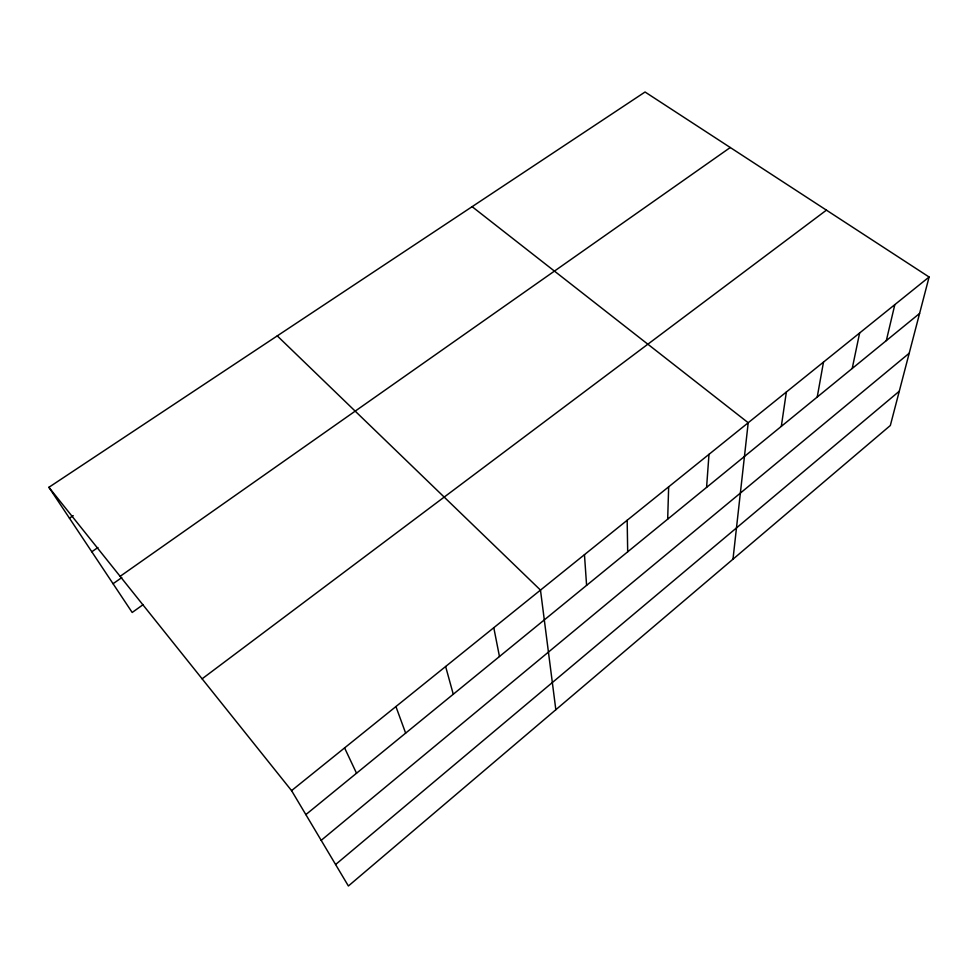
<?xml version="1.0" encoding="UTF-8"?>
<svg xmlns="http://www.w3.org/2000/svg" width="978" height="978" viewBox="0 0 978 978"><rect width="100%" height="100%" fill="white"/><g stroke="black" fill="none" stroke-linecap="round" stroke-linejoin="round"><path stroke-width="1.47" d="M667.681 519.159L668.659 486.824M706.581 487.399L708.989 454.342M732.987 559.196L748.207 422.74L472.117 206.676M781.312 426.371L786.361 392.007M817.229 397.044L823.488 362.104M852.217 368.474L859.625 332.985M886.325 340.625L894.821 304.635M929.1 277.018L890.335 425.491L348.388 885.995L291.566 790.627L48.9 487.301L645.052 92.005L929.1 277.018L291.566 790.627M335.601 864.528L899.283 391.224M321.187 840.346L909.198 353.241M305.857 814.613L919.589 313.461M202.116 678.818L826.434 210.148M143.24 604.563L132.189 612.472L48.9 487.301M113.057 583.732L121.761 577.607M120.135 576.335L730.273 147.519M91.798 551.763L97.934 547.533M69.45 518.181L73.203 515.65M277.263 335.882L540.479 590.089L555.834 709.722M344.586 747.901L356.53 773.231M395.919 706.556L405.638 733.133M445.626 666.507L453.266 694.246M493.792 627.705L499.465 656.519M584.465 554.66L586.592 585.37M627.167 520.259L627.693 551.812"/></g></svg>
